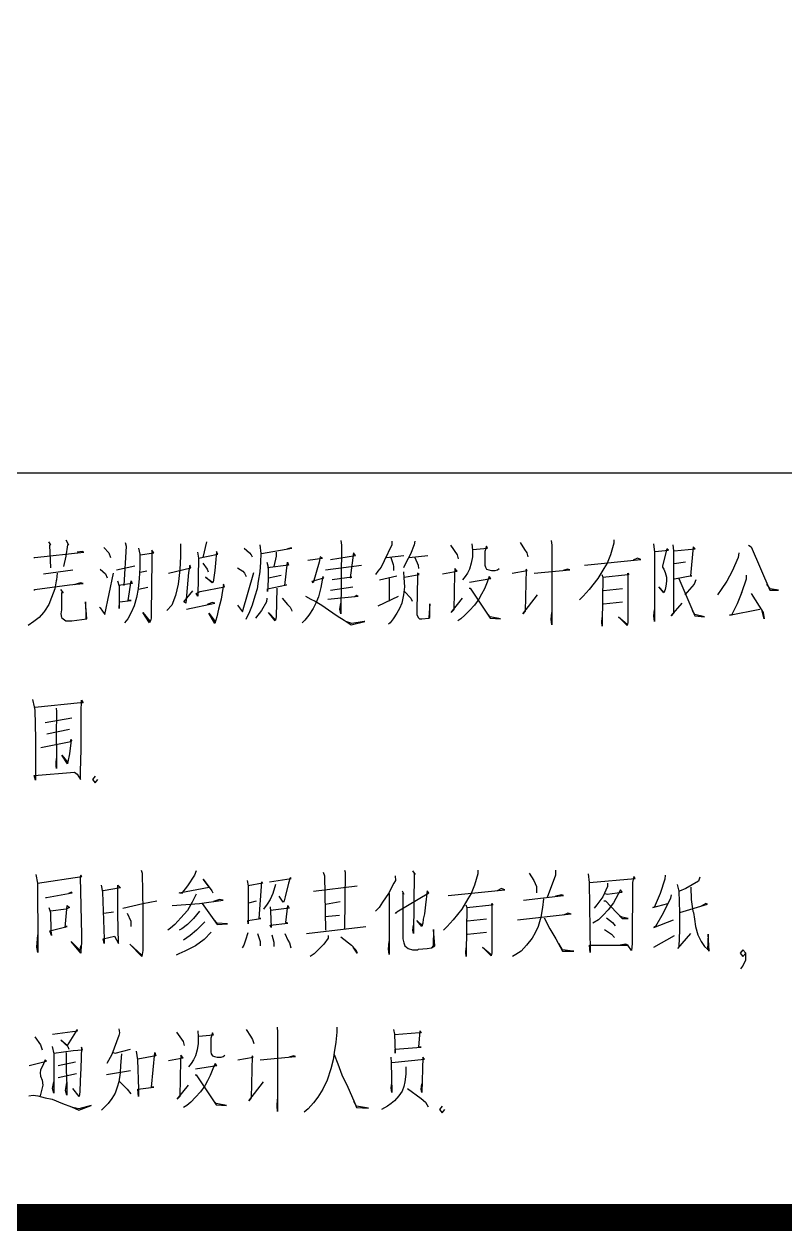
# Model space of a CAD drawing. Extents: x 39560 to 217760, y -140239 to 277665.
# Drawn here: x 138670 to 141548, y -17898 to -13332 of the extents above; entities that cross this region are included whole.
import ezdxf

# ---------------------------------------------------------------- set-up
doc = ezdxf.new("R2010")
doc.units = 0
doc.header["$LTSCALE"] = 1000
doc.header["$MEASUREMENT"] = 0
doc.layers.add('PUB_TITLE', color=4, linetype='Continuous')

# ---------------------------------------------------------------- blocks, each defined once
blk = doc.blocks.new('adasdcxcx')
at = {"layer": 'PUB_TITLE'}
for p, q in [((-2484, 15277.7), (4656, 15277.7)), ((-175.9, 15023.8), (-165.6, 15005.8)), ((1896.6, 15023.8), (1896.6, 15011)), ((-293.1, 14957), (-108, 14977.6)), ((-241.7, 15016.1), (-233.5, 15005.8)), ((-233.5, 15005.8), (-237.6, 15003.3)), ((-237.6, 15003.3), (-233.5, 14918.5)), ((-169.7, 15005.8), (-175.9, 14962.1)), ((-165.6, 15005.8), (-169.7, 15005.8)), ((-114.2, 14980.1), (-132.7, 14977.6)), ((-108, 14977.6), (-114.2, 14980.1)), ((-32, 14995.6), (-13.5, 14975)), ((52.3, 15000.7), (44.1, 14851.6)), ((48.2, 15013.6), (52.3, 15000.7)), ((99.6, 14993), (103.7, 14969.9)), ((149, 14985.3), (149, 14946.7)), ((157.2, 14975), (149, 14985.3)), ((257.9, 15008.4), (257.9, 14962.1)), ((321.7, 14977.6), (325.8, 14954.4)), ((356.6, 15016.1), (342.2, 14957)), ((393.6, 14980.1), (391.6, 14949.3)), ((399.8, 14969.9), (393.6, 14980.1)), ((498.5, 14993), (519.1, 14975)), ((558.1, 15005.8), (562.2, 14972.4)), ((564.3, 14972.4), (679.4, 14993)), ((619.8, 14977.6), (619.8, 14962.1)), ((673.3, 14993), (663, 14990.4)), ((679.4, 14993), (673.3, 14993)), ((864.5, 15021.3), (866.5, 15003.3)), ((866.5, 15003.3), (864.5, 14743.7)), ((1057.7, 15005.8), (1029, 14944.2)), ((1057.7, 15018.7), (1057.7, 15005.8)), ((1142, 15005.8), (1127.6, 14969.9)), ((1144.1, 15018.7), (1142, 15005.8)), ((1279.8, 15003.3), (1304.5, 14967.3)), ((1360, 15008.4), (1362, 14985.3)), ((1362, 14985.3), (1362, 14959.6)), ((1364.1, 14987.8), (1419.6, 14993)), ((1415.5, 15000.7), (1409.3, 14980.1)), ((1409.3, 14980.1), (1409.3, 14962.1)), ((1419.6, 14993), (1415.5, 15000.7)), ((1543, 15013.6), (1559.4, 14987.8)), ((1559.4, 14987.8), (1567.6, 14975)), ((1660.2, 15021.3), (1662.2, 15003.3)), ((1662.2, 15003.3), (1662.2, 14702.6)), ((1896.6, 15011), (1884.3, 14967.3)), ((2046.7, 15008.4), (2050.8, 14977.6)), ((2050.8, 14977.6), (2050.8, 14715.4)), ((2052.9, 14980.1), (2104.3, 14985.3)), ((2098.1, 14990.4), (2081.7, 14926.2)), ((2104.3, 14985.3), (2098.1, 14990.4)), ((2120.7, 15005.8), (2122.8, 14982.7)), ((2122.8, 14982.7), (2122.8, 14746.3)), ((2124.8, 14982.7), (2205, 14990.4)), ((2196.8, 14998.1), (2186.5, 14887.6)), ((2205, 14990.4), (2196.8, 14998.1)), ((2406.5, 15003.3), (2416.8, 14998.1)), ((2416.8, 14998.1), (2486.7, 14833.6)), ((-297.2, 14957), (-293.1, 14957)), ((-175.9, 14962.1), (-184.1, 14923.6)), ((-13.5, 14975), (-7.3, 14957)), ((103.7, 14969.9), (103.7, 14918.5)), ((105.8, 14967.3), (157.2, 14975)), ((149, 14946.7), (146.9, 14746.3)), ((257.9, 14962.1), (255.9, 14910.7)), ((325.8, 14954.4), (323.7, 14810.5)), ((325.8, 14954.4), (399.8, 14969.9)), ((342.2, 14936.4), (358.7, 14913.3)), ((391.6, 14949.3), (387.5, 14908.2)), ((519.1, 14975), (525.2, 14967.3)), ((525.2, 14967.3), (529.3, 14959.6)), ((560.2, 14939), (558.1, 14903)), ((562.2, 14972.4), (560.2, 14939)), ((584.8, 14939), (589, 14921)), ((619.8, 14962.1), (611.6, 14923.6)), ((652.7, 14851.6), (663, 14939)), ((663, 14939), (667.1, 14928.7)), ((739.1, 14946.7), (794.6, 14954.4)), ((782.2, 14939), (759.6, 14861.9)), ((786.3, 14959.6), (782.2, 14939)), ((794.6, 14954.4), (786.3, 14959.6)), ((825.4, 14949.3), (920, 14964.7)), ((911.8, 14975), (899.4, 14879.9)), ((920, 14964.7), (911.8, 14975)), ((1029, 14944.2), (1016.6, 14921)), ((1037.2, 14957), (1103, 14964.7)), ((1053.6, 14957), (1061.9, 14931.3)), ((1061.9, 14931.3), (1063.9, 14923.6)), ((1111.2, 14939), (1100.9, 14918.5)), ((1127.6, 14969.9), (1111.2, 14939)), ((1123.5, 14957), (1193.4, 14964.7)), ((1144.1, 14957), (1156.4, 14928.7)), ((1304.5, 14967.3), (1308.6, 14951.9)), ((1357.9, 14936.4), (1351.8, 14913.3)), ((1362, 14959.6), (1357.9, 14936.4)), ((1409.3, 14962.1), (1409.3, 14946.7)), ((1409.3, 14946.7), (1409.3, 14928.7)), ((1567.6, 14975), (1571.8, 14959.6)), ((1785.6, 14928.7), (1999.4, 14949.3)), ((1871.9, 14936.4), (1859.6, 14915.9)), ((1884.3, 14967.3), (1871.9, 14936.4)), ((1987.1, 14954.4), (1970.6, 14946.7)), ((1999.4, 14949.3), (1987.1, 14954.4)), ((2168, 14939), (2124.8, 14933.9)), ((2367.5, 14957), (2344.8, 14905.6)), ((2369.5, 14975), (2367.5, 14957)), ((-260.2, 14895.3), (-149.2, 14910.7)), ((-208.8, 14897.9), (-210.8, 14872.2)), ((-46.4, 14913.3), (-25.8, 14895.3)), ((-27.9, 14741.1), (5, 14897.9)), ((-25.8, 14895.3), (-19.6, 14879.9)), ((15.3, 14910.7), (85.2, 14926.2)), ((103.7, 14918.5), (101.7, 14877.3)), ((130.5, 14905.6), (105.8, 14900.5)), ((212.7, 14897.9), (297, 14918.5)), ((255.9, 14910.7), (249.7, 14856.8)), ((288.8, 14900.5), (278.5, 14784.8)), ((292.9, 14928.7), (288.8, 14900.5)), ((297, 14918.5), (292.9, 14928.7)), ((358.7, 14913.3), (362.8, 14903)), ((387.5, 14908.2), (383.4, 14872.2)), ((473.8, 14918.5), (494.4, 14905.6)), ((492.3, 14751.4), (535.5, 14900.5)), ((494.4, 14905.6), (500.5, 14897.9)), ((500.5, 14897.9), (506.7, 14885)), ((558.1, 14903), (551.9, 14867.1)), ((667.1, 14928.7), (586.9, 14918.5)), ((589, 14921), (589, 14872.2)), ((591, 14879.9), (638.3, 14890.2)), ((796.6, 14885), (788.4, 14843.9)), ((800.7, 14879.9), (796.6, 14885)), ((806.9, 14910.7), (942.6, 14928.7)), ((1004.3, 14905.6), (996.1, 14892.8)), ((1016.6, 14921), (1004.3, 14905.6)), ((1010.5, 14872.2), (1076.2, 14887.6)), ((1063.9, 14923.6), (1063.9, 14908.2)), ((1100.9, 14903), (1103, 14879.9)), ((1105, 14882.5), (1160.5, 14892.8)), ((1154.4, 14897.9), (1154.4, 14882.5)), ((1160.5, 14892.8), (1154.4, 14897.9)), ((1156.4, 14928.7), (1158.5, 14915.9)), ((1249, 14895.3), (1304.5, 14905.6)), ((1294.2, 14895.3), (1292.1, 14759.1)), ((1296.2, 14915.9), (1294.2, 14895.3)), ((1304.5, 14905.6), (1296.2, 14915.9)), ((1335.3, 14885), (1325, 14872.2)), ((1343.5, 14897.9), (1335.3, 14885)), ((1351.8, 14913.3), (1343.5, 14897.9)), ((1409.3, 14928.7), (1411.4, 14921)), ((1411.4, 14921), (1415.5, 14913.3)), ((1415.5, 14913.3), (1423.7, 14910.7)), ((1425.8, 14885), (1417.6, 14864.5)), ((1423.7, 14910.7), (1434, 14908.2)), ((1431.9, 14877.3), (1425.8, 14885)), ((1434, 14908.2), (1448.4, 14908.2)), ((1448.4, 14908.2), (1456.6, 14910.7)), ((1456.6, 14910.7), (1462.8, 14915.9)), ((1512.1, 14897.9), (1569.7, 14908.2)), ((1565.6, 14913.3), (1561.5, 14754)), ((1569.7, 14908.2), (1565.6, 14913.3)), ((1596.4, 14897.9), (1730.1, 14910.7)), ((1721.8, 14913.3), (1705.4, 14908.2)), ((1730.1, 14910.7), (1721.8, 14913.3)), ((1859.6, 14915.9), (1837, 14877.3)), ((1851.4, 14892.8), (1855.5, 14882.5)), ((1855.5, 14882.5), (1950.1, 14892.8)), ((1950.1, 14897.9), (1954.2, 14892.8)), ((1950.1, 14892.8), (1950.1, 14897.9)), ((1954.2, 14892.8), (1950.1, 14890.2)), ((1950.1, 14890.2), (1950.1, 14710.3)), ((2081.7, 14926.2), (2081.7, 14921)), ((2081.7, 14921), (2085.8, 14913.3)), ((2085.8, 14913.3), (2091.9, 14900.5)), ((2091.9, 14900.5), (2096.1, 14882.5)), ((2192.7, 14887.6), (2126.9, 14874.8)), ((2186.5, 14887.6), (2192.7, 14887.6)), ((2344.8, 14905.6), (2324.3, 14867.1)), ((2398.3, 14890.2), (2398.3, 14874.8)), ((-293.1, 14836.2), (-161.5, 14854.2)), ((-217, 14838.8), (-229.4, 14805.4)), ((-212.9, 14869.6), (-217, 14838.8)), ((-210.8, 14872.2), (-212.9, 14869.6)), ((-161.5, 14854.2), (-110.1, 14859.3)), ((-120.4, 14861.9), (-145.1, 14854.2)), ((-110.1, 14859.3), (-120.4, 14861.9)), ((19.4, 14869.6), (25.6, 14849.1)), ((74.9, 14859.3), (23.5, 14851.6)), ((25.6, 14849.1), (25.6, 14764.3)), ((60.6, 14795.1), (70.8, 14869.6)), ((70.8, 14869.6), (74.9, 14859.3)), ((97.6, 14838.8), (91.4, 14805.4)), ((101.7, 14877.3), (97.6, 14838.8)), ((134.6, 14843.9), (99.6, 14836.2)), ((249.7, 14856.8), (239.4, 14813.1)), ((332, 14828.5), (424.5, 14846.5)), ((352.5, 14882.5), (379.2, 14864.5)), ((377.2, 14861.9), (352.5, 14882.5)), ((381.3, 14864.5), (377.2, 14861.9)), ((383.4, 14872.2), (381.3, 14864.5)), ((420.4, 14856.8), (412.1, 14800.2)), ((424.5, 14846.5), (420.4, 14856.8)), ((547.8, 14838.8), (539.6, 14810.5)), ((551.9, 14867.1), (547.8, 14838.8)), ((589, 14872.2), (586.9, 14828.5)), ((586.9, 14838.8), (658.9, 14854.2)), ((586.9, 14828.5), (586.9, 14838.8)), ((621.9, 14841.4), (619.8, 14733.4)), ((658.9, 14854.2), (652.7, 14851.6)), ((755.5, 14867.1), (800.7, 14879.9)), ((759.6, 14861.9), (755.5, 14867.1)), ((788.4, 14843.9), (780.2, 14807.9)), ((825.4, 14833.6), (909.7, 14846.5)), ((905.6, 14882.5), (831.6, 14872.2)), ((899.4, 14879.9), (905.6, 14882.5)), ((1047.5, 14877.3), (1047.5, 14792.5)), ((1105, 14846.5), (1100.9, 14815.7)), ((1103, 14879.9), (1105, 14846.5)), ((1154.4, 14882.5), (1152.3, 14759.1)), ((1349.7, 14841.4), (1353.8, 14841.4)), ((1351.8, 14864.5), (1431.9, 14877.3)), ((1353.8, 14841.4), (1429.9, 14728.3)), ((1407.3, 14838.8), (1397, 14818.2)), ((1417.6, 14864.5), (1407.3, 14838.8)), ((1837, 14877.3), (1804.1, 14836.2)), ((1855.5, 14882.5), (1853.4, 14712.9)), ((1929.5, 14838.8), (1857.5, 14831.1)), ((2067.3, 14846.5), (2085.8, 14825.9)), ((2085.8, 14823.4), (2067.3, 14846.5)), ((2094, 14849.1), (2091.9, 14836.2)), ((2096.1, 14867.1), (2094, 14849.1)), ((2096.1, 14882.5), (2096.1, 14867.1)), ((2143.3, 14877.3), (2203, 14736)), ((2200.9, 14856.8), (2166, 14815.7)), ((2207.1, 14872.2), (2200.9, 14856.8)), ((2324.3, 14867.1), (2303.7, 14836.2)), ((2398.3, 14874.8), (2379.8, 14823.4)), ((2488.8, 14838.8), (2476.4, 14856.8)), ((2519.6, 14833.6), (2488.8, 14838.8)), ((-297.2, 14833.6), (-293.1, 14836.2)), ((-229.4, 14805.4), (-239.6, 14779.7)), ((-196.5, 14836.2), (-186.2, 14823.4)), ((-192.3, 14823.4), (-192.3, 14764.3)), ((-186.2, 14823.4), (-192.3, 14823.4)), ((27.7, 14790), (70.8, 14795.1)), ((70.8, 14795.1), (60.6, 14795.1)), ((91.4, 14805.4), (83.2, 14774.5)), ((239.4, 14813.1), (225, 14777.1)), ((270.3, 14790), (305.2, 14831.1)), ((317.6, 14820.8), (332, 14828.5)), ((323.7, 14810.5), (317.6, 14820.8)), ((412.1, 14800.2), (401.9, 14761.7)), ((539.6, 14810.5), (529.3, 14777.1)), ((584.8, 14802.8), (582.8, 14790)), ((642.4, 14802.8), (663, 14779.7)), ((730.8, 14810.5), (751.4, 14800.2)), ((751.4, 14800.2), (767.8, 14792.5)), ((780.2, 14807.9), (769.9, 14784.8)), ((815.1, 14800.2), (930.3, 14810.5)), ((924.1, 14813.1), (917.9, 14807.9)), ((930.3, 14810.5), (924.1, 14813.1)), ((1006.3, 14774.5), (1082.4, 14810.5)), ((1100.9, 14815.7), (1094.8, 14784.8)), ((1105, 14828.5), (1129.7, 14802.8)), ((1129.7, 14802.8), (1133.8, 14792.5)), ((1281.9, 14748.8), (1325, 14802.8)), ((1386.7, 14800.2), (1370.3, 14777.1)), ((1397, 14818.2), (1386.7, 14800.2)), ((1553.3, 14743.7), (1608.8, 14815.7)), ((1781.5, 14810.5), (1767.1, 14797.7)), ((1804.1, 14836.2), (1781.5, 14810.5)), ((2091.9, 14836.2), (2085.8, 14823.4)), ((2303.7, 14836.2), (2289.3, 14815.7)), ((2381.8, 14825.9), (2363.3, 14782.2)), ((2379.8, 14823.4), (2381.8, 14825.9)), ((2416.8, 14820.8), (2462, 14748.8)), ((2486.7, 14833.6), (2490.8, 14833.6)), ((2490.8, 14833.6), (2519.6, 14833.6)), ((-260.2, 14748.8), (-276.6, 14730.8)), ((-256.1, 14754), (-260.2, 14748.8)), ((-239.6, 14779.7), (-256.1, 14754)), ((-192.3, 14759.1), (-194.4, 14743.7)), ((-192.3, 14764.3), (-192.3, 14759.1)), ((-101.9, 14790), (-99.8, 14733.4)), ((-95.7, 14725.7), (-101.9, 14790)), ((-48.4, 14769.4), (-46.4, 14766.8)), ((-46.4, 14766.8), (-27.9, 14741.1)), ((25.6, 14764.3), (27.7, 14790)), ((70.8, 14748.8), (58.5, 14725.7)), ((83.2, 14774.5), (70.8, 14748.8)), ((116.1, 14748.8), (142.8, 14715.4)), ((140.7, 14710.3), (116.1, 14748.8)), ((225, 14777.1), (206.5, 14756.5)), ((278.5, 14784.8), (270.3, 14790)), ((280.5, 14761.7), (387.5, 14784.8)), ((377.2, 14787.4), (358.7, 14779.7)), ((387.5, 14784.8), (377.2, 14787.4)), ((401.9, 14761.7), (395.7, 14733.4)), ((473.8, 14777.1), (492.3, 14751.4)), ((519.1, 14751.4), (504.7, 14723.1)), ((529.3, 14777.1), (519.1, 14751.4)), ((564.3, 14756.5), (541.7, 14728.3)), ((582.8, 14790), (564.3, 14756.5)), ((591, 14748.8), (615.7, 14723.1)), ((615.7, 14718), (591, 14748.8)), ((663, 14779.7), (673.3, 14769.4)), ((673.3, 14769.4), (677.4, 14759.1)), ((677.4, 14759.1), (679.4, 14754)), ((759.6, 14764.3), (743.2, 14738.6)), ((769.9, 14784.8), (759.6, 14764.3)), ((767.8, 14792.5), (792.5, 14777.1)), ((792.5, 14777.1), (817.2, 14759.1)), ((817.2, 14759.1), (850.1, 14736)), ((860.4, 14761.7), (864.5, 14784.8)), ((864.5, 14743.7), (860.4, 14761.7)), ((1086.5, 14764.3), (1076.2, 14746.3)), ((1094.8, 14784.8), (1086.5, 14764.3)), ((1152.3, 14759.1), (1152.3, 14741.1)), ((1201.7, 14782.2), (1197.6, 14730.8)), ((1201.7, 14730.8), (1201.7, 14782.2)), ((1292.1, 14759.1), (1281.9, 14748.8)), ((1351.8, 14756.5), (1333.3, 14738.6)), ((1370.3, 14777.1), (1351.8, 14756.5)), ((1561.5, 14754), (1553.3, 14743.7)), ((1660.2, 14723.1), (1662.2, 14748.8)), ((1857.5, 14782.2), (1929.5, 14790)), ((2048.8, 14736), (2050.8, 14759.1)), ((2114.6, 14736), (2155.7, 14784.8)), ((2203, 14741.1), (2194.7, 14756.5)), ((2334.6, 14738.6), (2449.7, 14761.7)), ((2363.3, 14782.2), (2342.8, 14738.6)), ((2466.1, 14725.7), (2457.9, 14754)), ((2462, 14748.8), (2466.1, 14725.7)), ((-297.2, 14715.4), (-317.8, 14700)), ((-276.6, 14730.8), (-297.2, 14715.4)), ((-194.4, 14743.7), (-192.3, 14730.8)), ((-192.3, 14730.8), (-186.2, 14725.7)), ((-186.2, 14725.7), (-175.9, 14718)), ((-175.9, 14718), (-153.3, 14718)), ((-153.3, 14718), (-95.7, 14725.7)), ((-99.8, 14733.4), (-99.8, 14725.7)), ((58.5, 14725.7), (46.2, 14710.3)), ((144.8, 14718), (140.7, 14710.3)), ((146.9, 14728.3), (144.8, 14718)), ((146.9, 14746.3), (146.9, 14728.3)), ((364.8, 14746.3), (389.5, 14715.4)), ((387.5, 14707.7), (364.8, 14746.3)), ((395.7, 14733.4), (387.5, 14707.7)), ((617.7, 14720.6), (615.7, 14718)), ((619.8, 14733.4), (617.7, 14720.6)), ((728.8, 14720.6), (718.5, 14710.3)), ((743.2, 14738.6), (728.8, 14720.6)), ((850.1, 14736), (876.8, 14720.6)), ((876.8, 14720.6), (880.9, 14718)), ((880.9, 14718), (903.5, 14702.6)), ((905.6, 14707.7), (883, 14715.4)), ((903.5, 14702.6), (954.9, 14715.4)), ((952.9, 14715.4), (905.6, 14707.7)), ((954.9, 14715.4), (952.9, 14715.4)), ((1051.6, 14710.3), (1045.4, 14705.1)), ((1061.9, 14725.7), (1051.6, 14710.3)), ((1076.2, 14746.3), (1061.9, 14725.7)), ((1152.3, 14741.1), (1156.4, 14730.8)), ((1156.4, 14730.8), (1162.6, 14725.7)), ((1162.6, 14725.7), (1170.8, 14725.7)), ((1170.8, 14725.7), (1197.6, 14728.3)), ((1197.6, 14728.3), (1201.7, 14730.8)), ((1318.9, 14725.7), (1306.5, 14718)), ((1333.3, 14738.6), (1318.9, 14725.7)), ((1429.9, 14733.4), (1419.6, 14743.7)), ((1469, 14725.7), (1429.9, 14733.4)), ((1429.9, 14728.3), (1469, 14725.7)), ((1662.2, 14702.6), (1660.2, 14723.1)), ((1851.4, 14712.9), (1853.4, 14730.8)), ((1853.4, 14697.4), (1851.4, 14712.9)), ((1853.4, 14712.9), (1853.4, 14697.4)), ((1915.1, 14733.4), (1948, 14705.1)), ((1948, 14700), (1915.1, 14733.4)), ((1950.1, 14710.3), (1948, 14700)), ((2050.8, 14715.4), (2048.8, 14736)), ((2122.8, 14746.3), (2114.6, 14736)), ((2240, 14733.4), (2203, 14741.1)), ((2203, 14736), (2240, 14733.4)), ((2342.8, 14738.6), (2334.6, 14738.6)), ((-301.3, 14420.6), (-295.1, 14392.3)), ((-295.1, 14392.3), (-293.1, 14379.5)), ((-120.4, 14407.7), (-293.1, 14389.7)), ((-212.9, 14387.2), (-210.8, 14374.3)), ((-110.1, 14407.7), (-120.4, 14407.7)), ((-118.3, 14379.5), (-116.3, 14410.3)), ((-116.3, 14418), (-110.1, 14407.7)), ((-116.3, 14410.3), (-116.3, 14418)), ((-293.1, 14379.5), (-291, 14271.5)), ((-254, 14333.2), (-153.3, 14351.2)), ((-210.8, 14374.3), (-212.9, 14281.8)), ((-118.3, 14299.8), (-118.3, 14379.5)), ((-247.9, 14289.5), (-161.5, 14307.5)), ((-118.3, 14230.4), (-118.3, 14299.8)), ((-291, 14271.5), (-291, 14191.8)), ((-270.5, 14238.1), (-157.4, 14261.2)), ((-212.9, 14281.8), (-210.8, 14217.5)), ((-155.3, 14266.4), (-161.5, 14215)), ((-157.4, 14268.9), (-153.3, 14263.8)), ((-157.4, 14261.2), (-157.4, 14268.9)), ((-153.3, 14263.8), (-155.3, 14266.4)), ((-210.8, 14217.5), (-210.8, 14158.4)), ((-190.3, 14209.8), (-167.7, 14181.6)), ((-169.7, 14176.4), (-190.3, 14209.8)), ((-161.5, 14215), (-167.7, 14184.1)), ((-120.4, 14148.2), (-118.3, 14230.4)), ((-291, 14191.8), (-291, 14114.7)), ((-212.9, 14181.6), (-210.8, 14197)), ((-212.9, 14166.1), (-212.9, 14181.6)), ((-210.8, 14158.4), (-212.9, 14166.1)), ((-167.7, 14184.1), (-169.7, 14176.4)), ((-295.1, 14132.7), (-143, 14145.6)), ((-291, 14114.7), (-295.1, 14132.7)), ((-143, 14145.6), (-132.7, 14137.9)), ((-132.7, 14137.9), (-120.4, 14117.3)), ((-120.4, 14117.3), (-120.4, 14148.2)), ((-65.1, 14129.6), (-75.1, 14117)), ((-75.1, 14117), (-65.1, 14104.5)), ((-65.1, 14104.5), (-55.1, 14117)), ((-289.5, 13758.4), (-283.3, 13725)), ((-283.3, 13725), (-114.7, 13750.7)), ((-118.8, 13755.8), (-120.9, 13748.1)), ((-120.9, 13748.1), (-116.8, 13529.7)), ((-114.7, 13750.7), (-118.8, 13755.8)), ((109.4, 13773.8), (113.5, 13763.5)), ((113.5, 13763.5), (115.6, 13622.2)), ((310.9, 13755.8), (284.2, 13714.7)), ((317.1, 13771.3), (310.9, 13755.8)), ((594.6, 13730.1), (676.9, 13743)), ((672.8, 13745.6), (666.6, 13725)), ((676.9, 13743), (672.8, 13745.6)), ((798.2, 13766.1), (802.3, 13753.3)), ((802.3, 13753.3), (806.4, 13547.7)), ((878.4, 13773.8), (880.4, 13766.1)), ((880.4, 13766.1), (878.4, 13552.8)), ((1069.6, 13753.3), (1071.7, 13735.3)), ((1135.4, 13771.3), (1145.7, 13758.4)), ((1141.6, 13761), (1139.5, 13534.8)), ((1145.7, 13758.4), (1141.6, 13761)), ((1382.1, 13761), (1369.8, 13717.3)), ((1382.1, 13773.8), (1382.1, 13761)), ((1577.4, 13763.5), (1593.9, 13735.3)), ((1676.1, 13755.8), (1645.3, 13671)), ((1676.1, 13773.8), (1676.1, 13755.8)), ((1799.5, 13761), (1803.6, 13727.6)), ((1805.7, 13727.6), (1978.4, 13743)), ((1972.2, 13750.7), (1968.1, 13727.6)), ((1978.4, 13743), (1972.2, 13750.7)), ((2091.5, 13755.8), (2089.4, 13740.4)), ((2223, 13748.1), (2216.9, 13732.7)), ((-283.3, 13725), (-283.3, 13714.7)), ((-283.3, 13714.7), (-281.2, 13506.5)), ((-42.7, 13717.3), (-36.6, 13691.6)), ((31.3, 13707), (-34.5, 13696.7)), ((21, 13717.3), (31.3, 13707)), ((21, 13609.3), (21, 13717.3)), ((253.3, 13689), (366.4, 13709.6)), ((284.2, 13714.7), (261.6, 13686.4)), ((343.8, 13740.4), (376.7, 13696.7)), ((366.4, 13709.6), (343.8, 13740.4)), ((510.3, 13735.3), (514.5, 13714.7)), ((567.9, 13725), (514.5, 13714.7)), ((514.5, 13714.7), (514.5, 13640.2)), ((555.6, 13591.3), (565.9, 13730.1)), ((565.9, 13730.1), (567.9, 13725)), ((617.3, 13719.9), (607, 13686.4)), ((666.6, 13725), (654.3, 13673.6)), ((761.2, 13694.2), (925.7, 13714.7)), ((1065.5, 13725), (1044.9, 13686.4)), ((1071.7, 13735.3), (1065.5, 13725)), ((1271.1, 13678.7), (1484.9, 13699.3)), ((1369.8, 13717.3), (1357.4, 13686.4)), ((1472.6, 13704.4), (1456.1, 13696.7)), ((1484.9, 13699.3), (1472.6, 13704.4)), ((1593.9, 13735.3), (1604.2, 13712.1)), ((1604.2, 13712.1), (1604.2, 13689)), ((1803.6, 13727.6), (1807.7, 13462.8)), ((1873.5, 13712.1), (1855, 13673.6)), ((1873.5, 13725), (1873.5, 13712.1)), ((1922.9, 13699.3), (1896.1, 13650.5)), ((1929, 13691.6), (1922.9, 13699.3)), ((1968.1, 13727.6), (1966, 13496.3)), ((2089.4, 13740.4), (2073, 13686.4)), ((2136.7, 13719.9), (2142.9, 13694.2)), ((2169.6, 13704.4), (2144.9, 13694.2)), ((2216.9, 13732.7), (2169.6, 13704.4)), ((2188.1, 13709.6), (2190.2, 13663.3)), ((-252.5, 13671), (-248.3, 13671)), ((-248.3, 13671), (-151.7, 13689)), ((-153.8, 13691.6), (-166.1, 13686.4)), ((-151.7, 13689), (-153.8, 13691.6)), ((-36.6, 13691.6), (-30.4, 13514.2)), ((115.6, 13647.9), (169, 13658.2)), ((261.6, 13686.4), (253.3, 13689)), ((302.7, 13653), (284.2, 13622.2)), ((317.1, 13683.9), (302.7, 13653)), ((329.4, 13647.9), (419.9, 13660.7)), ((376.7, 13696.7), (380.8, 13689)), ((405.5, 13663.3), (382.9, 13655.6)), ((419.9, 13660.7), (405.5, 13663.3)), ((516.5, 13650.5), (545.3, 13658.2)), ((596.7, 13663.3), (586.4, 13645.3)), ((607, 13686.4), (596.7, 13663.3)), ((646, 13653), (631.7, 13676.2)), ((650.2, 13658.2), (646, 13653)), ((654.3, 13673.6), (650.2, 13658.2)), ((806.4, 13645.3), (861.9, 13655.6)), ((1022.3, 13653), (1010, 13632.5)), ((1044.9, 13686.4), (1022.3, 13653)), ((1047, 13686.4), (1047, 13455.1)), ((1075.8, 13617), (1197.1, 13689)), ((1096.3, 13696.7), (1102.5, 13683.9)), ((1098.4, 13689), (1098.4, 13532.2)), ((1102.5, 13683.9), (1098.4, 13689)), ((1190.9, 13696.7), (1184.7, 13642.7)), ((1197.1, 13689), (1190.9, 13696.7)), ((1345.1, 13665.9), (1322.5, 13627.3)), ((1357.4, 13686.4), (1345.1, 13665.9)), ((1554.8, 13660.7), (1707, 13678.7)), ((1630.9, 13665.9), (1626.8, 13632.5)), ((1700.8, 13681.3), (1676.1, 13676.2)), ((1707, 13678.7), (1700.8, 13681.3)), ((1855, 13673.6), (1832.4, 13642.7)), ((1859.1, 13658.2), (1865.3, 13658.2)), ((1863.2, 13686.4), (1871.5, 13683.9)), ((1865.3, 13658.2), (1929, 13591.3)), ((1871.5, 13683.9), (1929, 13691.6)), ((2073, 13686.4), (2050.3, 13632.5)), ((2112, 13668.4), (2083.2, 13611.9)), ((2114.1, 13681.3), (2112, 13668.4)), ((2142.9, 13694.2), (2144.9, 13614.5)), ((2190.2, 13663.3), (2196.3, 13619.6)), ((-240.1, 13632.5), (-233.9, 13614.5)), ((-174.3, 13627.3), (-233.9, 13619.6)), ((-233.9, 13614.5), (-231.9, 13545.1)), ((-178.4, 13557.9), (-170.2, 13640.2)), ((-162, 13632.5), (-174.3, 13627.3)), ((-170.2, 13640.2), (-162, 13632.5)), ((-32.5, 13611.9), (4.6, 13617)), ((23.1, 13496.3), (21, 13609.3)), ((39.5, 13629.9), (115.6, 13647.9)), ((56, 13611.9), (70.3, 13581.1)), ((115.6, 13622.2), (115.6, 13534.8)), ((226.6, 13640.2), (329.4, 13647.9)), ((284.2, 13622.2), (259.5, 13593.9)), ((329.4, 13619.6), (306.8, 13591.3)), ((339.7, 13647.9), (397.3, 13568.2)), ((514.5, 13640.2), (514.5, 13570.8)), ((586.4, 13645.3), (572, 13627.3)), ((596.7, 13635), (598.8, 13619.6)), ((668.7, 13629.9), (598.8, 13622.2)), ((598.8, 13619.6), (600.8, 13557.9)), ((656.3, 13575.9), (664.6, 13640.2)), ((664.6, 13640.2), (668.7, 13629.9)), ((1010, 13632.5), (995.6, 13619.6)), ((1069.6, 13614.5), (1073.7, 13611.9)), ((1073.7, 13611.9), (1075.8, 13617)), ((1180.6, 13609.3), (1176.5, 13588.8)), ((1184.7, 13642.7), (1180.6, 13609.3)), ((1322.5, 13627.3), (1289.6, 13586.2)), ((1336.9, 13642.7), (1341, 13632.5)), ((1341, 13632.5), (1338.9, 13462.8)), ((1341, 13632.5), (1435.6, 13642.7)), ((1435.6, 13647.9), (1439.7, 13642.7)), ((1435.6, 13642.7), (1435.6, 13647.9)), ((1439.7, 13642.7), (1435.6, 13640.2)), ((1435.6, 13640.2), (1435.6, 13460.3)), ((1532.2, 13586.2), (1735.8, 13609.3)), ((1626.8, 13632.5), (1620.6, 13596.5)), ((1723.4, 13611.9), (1707, 13604.2)), ((1733.7, 13609.3), (1723.4, 13611.9)), ((1832.4, 13642.7), (1822.1, 13629.9)), ((1875.6, 13624.8), (1857.1, 13604.2)), ((1896.1, 13650.5), (1875.6, 13624.8)), ((2044.2, 13632.5), (2101.7, 13647.9)), ((2050.3, 13632.5), (2044.2, 13632.5)), ((2083.2, 13611.9), (2054.5, 13560.5)), ((2144.9, 13614.5), (2144.9, 13547.7)), ((2147, 13614.5), (2251.8, 13645.3)), ((2196.3, 13619.6), (2198.4, 13614.5)), ((2198.4, 13614.5), (2202.5, 13588.8)), ((2245.7, 13647.9), (2227.2, 13637.6)), ((2251.8, 13645.3), (2245.7, 13647.9)), ((-236, 13545.1), (-170.2, 13560.5)), ((-174.3, 13560.5), (-178.4, 13557.9)), ((-170.2, 13560.5), (-174.3, 13560.5)), ((70.3, 13581.1), (70.3, 13560.5)), ((236.9, 13568.2), (220.4, 13555.4)), ((259.5, 13593.9), (236.9, 13568.2)), ((284.2, 13568.2), (263.6, 13552.8)), ((306.8, 13591.3), (284.2, 13568.2)), ((350, 13578.5), (319.1, 13547.7)), ((397.3, 13573.4), (384.9, 13586.2)), ((436.3, 13570.8), (397.3, 13573.4)), ((397.3, 13568.2), (436.3, 13570.8)), ((512.4, 13583.6), (561.7, 13591.3)), ((514.5, 13570.8), (512.4, 13583.6)), ((561.7, 13591.3), (555.6, 13591.3)), ((596.7, 13565.6), (664.6, 13573.4)), ((600.8, 13557.9), (596.7, 13565.6)), ((664.6, 13573.4), (656.3, 13575.9)), ((734.5, 13534.8), (958.6, 13560.5)), ((804.4, 13599.1), (859.9, 13604.2)), ((1137.4, 13547.7), (1139.5, 13565.6)), ((1151.8, 13583.6), (1170.3, 13565.6)), ((1170.3, 13560.5), (1151.8, 13583.6)), ((1174.5, 13573.4), (1170.3, 13560.5)), ((1170.3, 13565.6), (1172.4, 13570.8)), ((1176.5, 13588.8), (1174.5, 13573.4)), ((1267, 13560.5), (1252.6, 13547.7)), ((1289.6, 13586.2), (1267, 13560.5)), ((1415, 13588.8), (1343.1, 13581.1)), ((1610.3, 13560.5), (1600.1, 13537.4)), ((1620.6, 13596.5), (1610.3, 13560.5)), ((1633, 13593.9), (1655.6, 13552.8)), ((1838.6, 13586.2), (1818, 13573.4)), ((1857.1, 13604.2), (1838.6, 13586.2)), ((1869.4, 13593.9), (1892, 13575.9)), ((1892, 13575.9), (1902.3, 13563.1)), ((1929, 13596.5), (1918.8, 13601.6)), ((1951.6, 13591.3), (1929, 13596.5)), ((1929, 13591.3), (1951.6, 13591.3)), ((2048.3, 13557.9), (2122.3, 13586.2)), ((2054.5, 13560.5), (2048.3, 13557.9)), ((2202.5, 13588.8), (2206.6, 13560.5)), ((2206.6, 13560.5), (2214.8, 13529.7)), ((-285.3, 13483.4), (-281.2, 13529.7)), ((-229.8, 13527.1), (-236, 13545.1)), ((-231.9, 13545.1), (-229.8, 13527.1)), ((-116.8, 13529.7), (-116.8, 13522)), ((-116.8, 13522), (-116.8, 13498.8)), ((-34.5, 13514.2), (8.7, 13524.5)), ((8.7, 13524.5), (23.1, 13496.3)), ((115.6, 13534.8), (115.6, 13470.6)), ((220.4, 13555.4), (210.2, 13547.7)), ((263.6, 13552.8), (253.3, 13547.7)), ((294.5, 13527.1), (269.8, 13509.1)), ((319.1, 13547.7), (294.5, 13527.1)), ((374.6, 13539.9), (347.9, 13511.7)), ((512.4, 13537.4), (504.2, 13509.1)), ((549.4, 13534.8), (559.7, 13504)), ((602.9, 13529.7), (611.1, 13501.4)), ((652.2, 13534.8), (664.6, 13509.1)), ((816.7, 13516.8), (800.3, 13493.7)), ((816.7, 13527.1), (816.7, 13516.8)), ((864, 13522), (905.1, 13491.1)), ((1098.4, 13532.2), (1098.4, 13514.2)), ((1139.5, 13534.8), (1137.4, 13547.7)), ((1215.6, 13550.2), (1213.5, 13488.5)), ((1219.7, 13488.5), (1215.6, 13550.2)), ((1343.1, 13532.2), (1415, 13539.9)), ((1587.7, 13516.8), (1567.2, 13491.1)), ((1600.1, 13537.4), (1587.7, 13516.8)), ((1655.6, 13552.8), (1678.2, 13514.2)), ((1861.2, 13550.2), (1887.9, 13532.2)), ((1887.9, 13532.2), (1900.2, 13519.4)), ((2048.3, 13483.4), (2126.4, 13527.1)), ((2138.7, 13478.3), (2188.1, 13534.8)), ((2144.9, 13547.7), (2142.9, 13486)), ((2214.8, 13529.7), (2227.2, 13504)), ((2253.9, 13532.2), (2251.8, 13473.1)), ((2258, 13468), (2253.9, 13532.2)), ((-281.2, 13462.8), (-285.3, 13483.4)), ((-281.2, 13506.5), (-281.2, 13462.8)), ((-155.8, 13504), (-120.9, 13470.6)), ((-118.8, 13460.3), (-155.8, 13504)), ((-120.9, 13470.6), (-118.8, 13488.5)), ((-116.8, 13498.8), (-118.8, 13470.6)), ((-118.8, 13470.6), (-118.8, 13460.3)), ((-30.4, 13496.3), (-34.5, 13514.2)), ((-30.4, 13514.2), (-30.4, 13496.3)), ((66.2, 13493.7), (111.5, 13452.6)), ((111.5, 13447.4), (66.2, 13493.7)), ((115.6, 13470.6), (111.5, 13447.4)), ((315, 13488.5), (273.9, 13468)), ((347.9, 13511.7), (315, 13488.5)), ((498, 13491.1), (491.8, 13480.8)), ((504.2, 13509.1), (498, 13491.1)), ((559.7, 13504), (559.7, 13488.5)), ((611.1, 13501.4), (611.1, 13486)), ((664.6, 13509.1), (670.7, 13498.8)), ((670.7, 13498.8), (674.8, 13480.8)), ((781.7, 13475.7), (763.2, 13457.7)), ((800.3, 13493.7), (781.7, 13475.7)), ((905.1, 13491.1), (921.6, 13473.1)), ((925.7, 13460.3), (911.3, 13483.4)), ((921.6, 13473.1), (925.7, 13460.3)), ((1044.9, 13475.7), (1047, 13504)), ((1047, 13455.1), (1044.9, 13475.7)), ((1098.4, 13514.2), (1102.5, 13498.8)), ((1102.5, 13498.8), (1106.6, 13488.5)), ((1106.6, 13488.5), (1112.8, 13483.4)), ((1112.8, 13483.4), (1118.9, 13478.3)), ((1118.9, 13478.3), (1135.4, 13473.1)), ((1135.4, 13473.1), (1156, 13473.1)), ((1156, 13473.1), (1158, 13475.7)), ((1158, 13475.7), (1190.9, 13478.3)), ((1190.9, 13478.3), (1207.4, 13480.8)), ((1213.5, 13488.5), (1207.4, 13480.8)), ((1207.4, 13480.8), (1219.7, 13488.5)), ((1336.9, 13462.8), (1338.9, 13480.8)), ((1400.6, 13483.4), (1433.5, 13455.1)), ((1433.5, 13450), (1400.6, 13483.4)), ((1567.2, 13491.1), (1546.6, 13468)), ((1678.2, 13514.2), (1702.9, 13468)), ((1702.9, 13473.1), (1688.5, 13496.3)), ((1741.9, 13468), (1702.9, 13473.1)), ((1807.7, 13462.8), (1805.7, 13491.1)), ((1805.7, 13491.1), (1951.6, 13491.1)), ((1941.4, 13493.7), (1920.8, 13491.1)), ((1951.6, 13491.1), (1941.4, 13493.7)), ((1964, 13470.6), (1949.6, 13491.1)), ((1966, 13496.3), (1964, 13470.6)), ((2142.9, 13486), (2138.7, 13478.3)), ((2227.2, 13504), (2239.5, 13486)), ((2239.5, 13486), (2251.8, 13475.7)), ((2251.8, 13475.7), (2258, 13468)), ((2385.5, 13473.1), (2375.2, 13460.3)), ((2395.8, 13460.3), (2385.5, 13473.1)), ((251.3, 13457.7), (241, 13452.6)), ((273.9, 13468), (251.3, 13457.7)), ((763.2, 13457.7), (748.9, 13447.4)), ((1338.9, 13447.4), (1336.9, 13462.8)), ((1338.9, 13462.8), (1338.9, 13447.4)), ((1435.6, 13460.3), (1433.5, 13450)), ((1526, 13455.1), (1513.7, 13447.4)), ((1546.6, 13468), (1526, 13455.1)), ((1702.9, 13468), (1746, 13468)), ((1746, 13468), (1741.9, 13468)), ((2375.2, 13460.3), (2385.5, 13447.4)), ((2385.5, 13447.4), (2395.8, 13460.3)), ((2385.5, 13411.4), (2395.8, 13434.6)), ((2395.8, 13434.6), (2395.8, 13460.3)), ((2377.3, 13401.2), (2385.5, 13411.4)), ((-225.7, 13154), (-131.1, 13166.8)), ((-133.2, 13171.9), (-170.2, 13110.3)), ((-131.1, 13166.8), (-133.2, 13171.9)), ((25.1, 13174.5), (27.2, 13159.1)), ((27.2, 13159.1), (25.1, 13148.8)), ((243.1, 13161.7), (267.7, 13125.7)), ((323.2, 13166.8), (325.3, 13143.7)), ((327.4, 13146.2), (382.9, 13151.4)), ((378.8, 13159.1), (372.6, 13138.5)), ((382.9, 13151.4), (378.8, 13159.1)), ((506.2, 13171.9), (522.7, 13146.2)), ((623.4, 13179.7), (625.5, 13161.7)), ((625.5, 13161.7), (625.5, 12861)), ((849.6, 13161.7), (845.5, 13123.1)), ((849.6, 13179.7), (849.6, 13161.7)), ((1063.4, 13171.9), (1067.5, 13154)), ((1162.1, 13159.1), (1067.5, 13151.4)), ((1067.5, 13154), (1069.6, 13082)), ((1160.1, 13105.1), (1164.2, 13166.8)), ((1168.3, 13159.1), (1162.1, 13159.1)), ((1164.2, 13166.8), (1168.3, 13159.1)), ((-293.6, 13143.7), (-271, 13112.8)), ((-271, 13112.8), (-264.8, 13094.8)), ((-227.8, 13107.7), (-221.6, 13079.4)), ((-194.9, 13130.8), (-168.2, 13107.7)), ((-170.2, 13110.3), (-194.9, 13130.8)), ((-168.2, 13107.7), (-164, 13097.4)), ((-116.8, 13105.1), (-118.8, 13025.4)), ((-112.6, 13094.8), (-116.8, 13105.1)), ((25.1, 13148.8), (-1.6, 13076.8)), ((267.7, 13125.7), (271.8, 13110.3)), ((325.3, 13118), (321.2, 13094.8)), ((325.3, 13143.7), (325.3, 13118)), ((372.6, 13138.5), (372.6, 13120.5)), ((372.6, 13120.5), (372.6, 13105.1)), ((372.6, 13105.1), (372.6, 13087.1)), ((522.7, 13146.2), (530.9, 13133.4)), ((530.9, 13133.4), (535, 13118)), ((845.5, 13123.1), (839.3, 13084.6)), ((1069.6, 13097.4), (1168.3, 13105.1)), ((1168.3, 13105.1), (1160.1, 13105.1)), ((-221.6, 13082), (-184.6, 13087.1)), ((-221.6, 13079.4), (-221.6, 12963.8)), ((-184.6, 13087.1), (-147.6, 13092.3)), ((-174.3, 13084.6), (-174.3, 13020.3)), ((-147.6, 13092.3), (-112.6, 13094.8)), ((-1.6, 13076.8), (-20.1, 13043.4)), ((2.5, 13084.6), (10.7, 13082)), ((10.7, 13082), (68.3, 13097.4)), ((35.4, 13079.4), (31.3, 13035.7)), ((90.9, 13089.7), (95, 13056.3)), ((164.9, 13071.7), (97.1, 13058.9)), ((148.5, 12953.5), (160.8, 13084.6)), ((160.8, 13084.6), (164.9, 13071.7)), ((212.2, 13053.7), (267.7, 13064)), ((259.5, 13074.3), (257.5, 13053.7)), ((267.7, 13064), (259.5, 13074.3)), ((315, 13071.7), (306.8, 13056.3)), ((321.2, 13094.8), (315, 13071.7)), ((372.6, 13087.1), (374.6, 13079.4)), ((374.6, 13079.4), (378.8, 13071.7)), ((378.8, 13071.7), (387, 13069.1)), ((387, 13069.1), (397.3, 13066.6)), ((397.3, 13066.6), (411.7, 13066.6)), ((411.7, 13066.6), (419.9, 13069.1)), ((419.9, 13069.1), (426, 13074.3)), ((475.4, 13056.3), (533, 13066.6)), ((528.9, 13071.7), (524.7, 12912.4)), ((533, 13066.6), (528.9, 13071.7)), ((559.7, 13056.3), (693.3, 13069.1)), ((685.1, 13071.7), (668.7, 13066.6)), ((693.3, 13069.1), (685.1, 13071.7)), ((839.3, 13084.6), (835.2, 13056.3)), ((839.3, 13076.8), (853.7, 13040.9)), ((1053.1, 13066.6), (1055.2, 13046)), ((1057.3, 13046), (1180.6, 13058.9)), ((1069.6, 13082), (1069.6, 13097.4)), ((1174.5, 13066.6), (1170.3, 12932.9)), ((1180.6, 13058.9), (1174.5, 13066.6)), ((-314.1, 13035.7), (-248.3, 13051.1)), ((-271, 13017.7), (-273, 13007.5)), ((-260.7, 13040.9), (-271, 13017.7)), ((-254.5, 13056.3), (-260.7, 13040.9)), ((-248.3, 13051.1), (-254.5, 13056.3)), ((-205.2, 13035.7), (-139.4, 13048.6)), ((-174.3, 13020.3), (-172.3, 12958.6)), ((-118.8, 13025.4), (-120.9, 12976.6)), ((68.3, 13015.2), (-22.2, 12999.7)), ((31.3, 13035.7), (29.2, 13007.5)), ((95, 13056.3), (99.1, 12945.8)), ((257.5, 13053.7), (255.4, 12917.5)), ((298.6, 13043.4), (288.3, 13030.6)), ((306.8, 13056.3), (298.6, 13043.4)), ((315, 13022.9), (395.2, 13035.7)), ((380.8, 13022.9), (370.5, 12997.2)), ((389, 13043.4), (380.8, 13022.9)), ((395.2, 13035.7), (389, 13043.4)), ((827, 13022.9), (812.6, 12979.2)), ((835.2, 13056.3), (827, 13022.9)), ((853.7, 13040.9), (868.1, 12999.7)), ((1055.2, 13046), (1057.3, 12932.9)), ((1110.7, 13030.6), (1110.7, 13002.3)), ((-273, 13007.5), (-271, 12994.6)), ((-271, 12994.6), (-264.8, 12979.2)), ((-264.8, 12979.2), (-262.7, 12961.2)), ((-225.7, 12948.3), (-221.6, 12974)), ((-205.2, 12989.5), (-135.3, 13004.9)), ((-176.4, 12940.6), (-172.3, 12971.5)), ((-120.9, 12976.6), (-122.9, 12935.5)), ((25.1, 12974), (18.9, 12953.5)), ((29.2, 13007.5), (25.1, 12974)), ((25.1, 12976.6), (56, 12945.8)), ((313, 12999.7), (317.1, 12999.7)), ((317.1, 12999.7), (393.2, 12886.7)), ((360.3, 12976.6), (350, 12958.6)), ((370.5, 12997.2), (360.3, 12976.6)), ((516.5, 12902.1), (572, 12974)), ((812.6, 12979.2), (796.1, 12945.8)), ((868.1, 12999.7), (890.7, 12953.5)), ((1055.2, 12950.9), (1057.3, 12968.9)), ((1106.6, 12974), (1102.5, 12956.1)), ((1110.7, 13002.3), (1106.6, 12974)), ((-316.2, 12920.1), (-299.7, 12922.6)), ((-299.7, 12922.6), (-281.2, 12920.1)), ((-268.9, 12935.5), (-273, 12920.1)), ((-262.7, 12961.2), (-268.9, 12935.5)), ((-221.6, 12930.4), (-225.7, 12948.3)), ((-221.6, 12963.8), (-221.6, 12930.4)), ((-172.3, 12922.6), (-176.4, 12940.6)), ((-172.3, 12958.6), (-172.3, 12956.1)), ((-172.3, 12956.1), (-172.3, 12922.6)), ((-125, 12917.5), (-149.6, 12948.3)), ((-122.9, 12935.5), (-125, 12917.5)), ((10.7, 12930.4), (-1.6, 12909.8)), ((18.9, 12953.5), (10.7, 12930.4)), ((56, 12945.8), (70.3, 12927.8)), ((97.1, 12945.8), (156.7, 12953.5)), ((99.1, 12917.5), (97.1, 12945.8)), ((99.1, 12945.8), (99.1, 12917.5)), ((156.7, 12953.5), (148.5, 12953.5)), ((245.1, 12907.2), (288.3, 12961.2)), ((333.5, 12935.5), (315, 12914.9)), ((350, 12958.6), (333.5, 12935.5)), ((796.1, 12945.8), (777.6, 12914.9)), ((890.7, 12953.5), (913.3, 12902.1)), ((1057.3, 12932.9), (1055.2, 12950.9)), ((1096.3, 12938.1), (1084, 12920.1)), ((1102.5, 12956.1), (1096.3, 12938.1)), ((1116.9, 12948.3), (1168.3, 12909.8)), ((1168.3, 12945.8), (1170.3, 12966.3)), ((1170.3, 12932.9), (1168.3, 12945.8)), ((-281.2, 12920.1), (-254.5, 12912.4)), ((-254.5, 12912.4), (-227.8, 12907.2)), ((-227.8, 12907.2), (-188.7, 12891.8)), ((-188.7, 12891.8), (-153.8, 12879)), ((-153.8, 12879), (-127, 12866.1)), ((-127, 12871.2), (-149.6, 12876.4)), ((-79.7, 12884.1), (-127, 12871.2)), ((-127, 12866.1), (-79.7, 12884.1)), ((-28.3, 12879), (-40.7, 12866.1)), ((-16, 12891.8), (-28.3, 12879)), ((-1.6, 12909.8), (-16, 12891.8)), ((255.4, 12917.5), (245.1, 12907.2)), ((282.1, 12884.1), (269.8, 12876.4)), ((296.5, 12896.9), (282.1, 12884.1)), ((315, 12914.9), (296.5, 12896.9)), ((393.2, 12891.8), (382.9, 12902.1)), ((432.2, 12884.1), (393.2, 12891.8)), ((393.2, 12886.7), (432.2, 12884.1)), ((524.7, 12912.4), (516.5, 12902.1)), ((623.4, 12881.5), (625.5, 12907.2)), ((625.5, 12861), (623.4, 12881.5)), ((761.2, 12894.4), (740.6, 12871.2)), ((777.6, 12914.9), (761.2, 12894.4)), ((913.3, 12902.1), (923.6, 12876.4)), ((923.6, 12881.5), (913.3, 12899.5)), ((968.8, 12873.8), (923.6, 12881.5)), ((923.6, 12876.4), (968.8, 12873.8)), ((1040.8, 12881.5), (1018.2, 12868.7)), ((1055.2, 12891.8), (1040.8, 12881.5)), ((1067.5, 12902.1), (1055.2, 12891.8)), ((1084, 12920.1), (1067.5, 12902.1)), ((1168.3, 12909.8), (1184.7, 12896.9)), ((1184.7, 12896.9), (1195, 12879)), ((1248.2, 12880.9), (1238.2, 12868.4)), ((740.6, 12871.2), (726.2, 12858.4)), ((1238.2, 12868.4), (1248.2, 12855.8)), ((1248.2, 12855.8), (1258.3, 12868.4)), ((-2484, 12460.5), (4656, 12460.5))]:
    blk.add_line(p, q, dxfattribs=at)
at = {"layer": 'PUB_TITLE', "const_width": 102, "elevation": 8.3}
blk.add_lwpolyline([(4656, 39482.4), (-2484, 39482.4), (-2484, 12460.5), (4656, 12460.5)], dxfattribs=at)

msp = doc.modelspace()

# ---------------------------------------------------------------- block references
msp.add_blockref('adasdcxcx', (139003.723, -30307.62))

doc.saveas('drawing.dxf')
